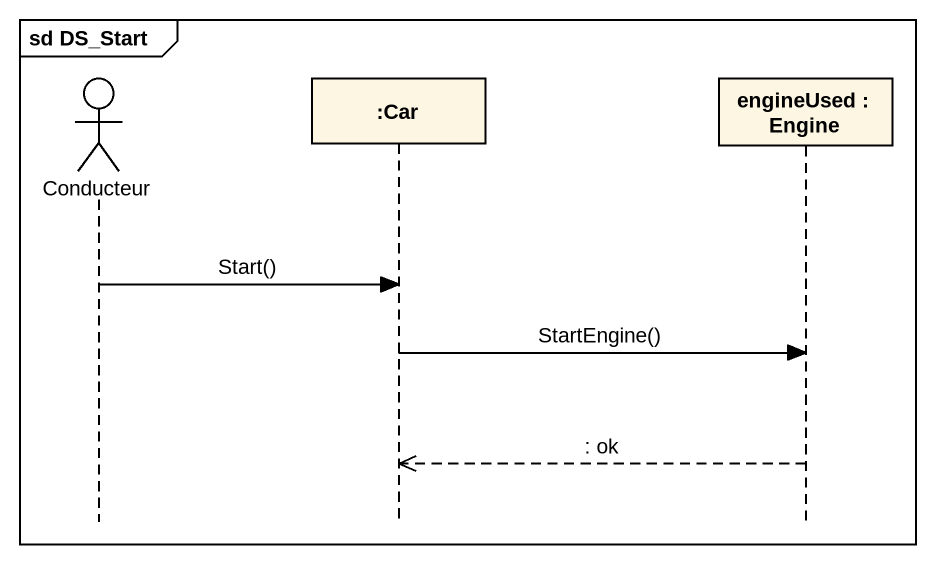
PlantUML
@startuml
mainframe sd DS_Start
hide footbox
actor Conducteur
participant ":Car" as Car
participant "engineUsed : Engine" as engineUsed

Conducteur -> Car : Start()
Car -> engineUsed : StartEngine()
engineUsed -->> Car : : ok
@enduml
